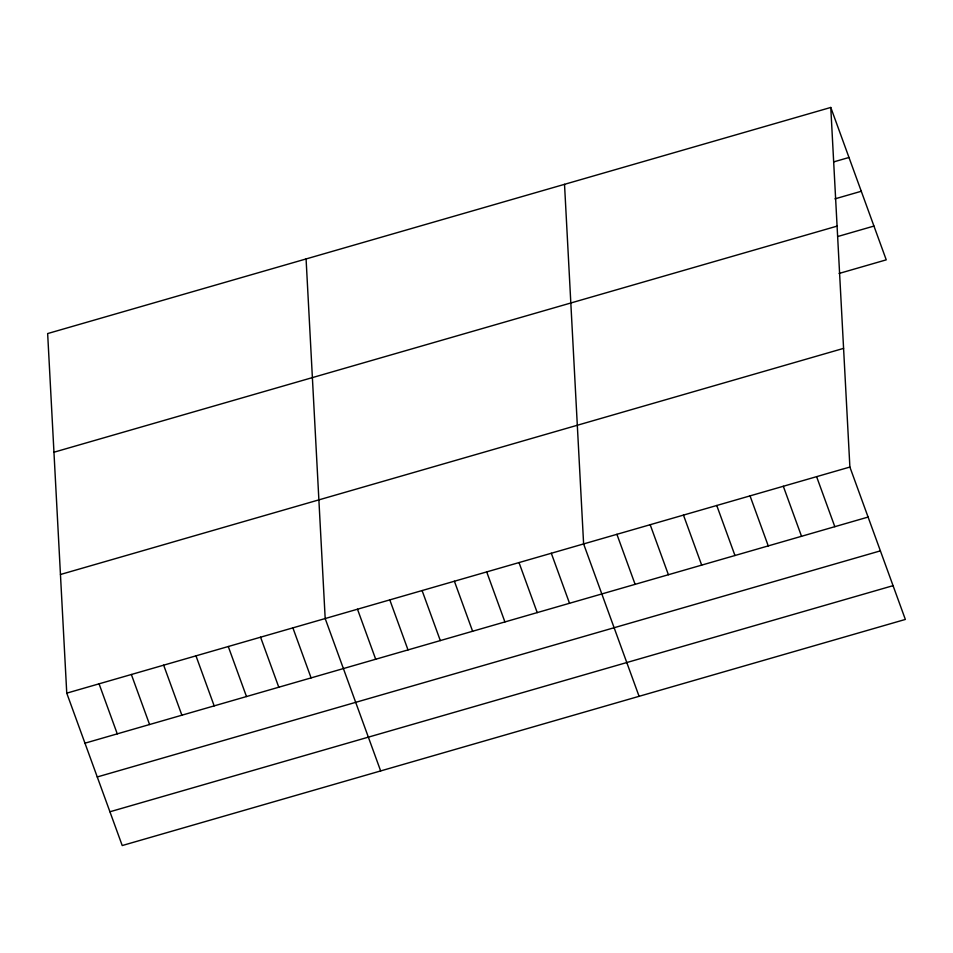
<?xml version="1.0" encoding="UTF-8"?>
<svg xmlns="http://www.w3.org/2000/svg" width="953" height="953" viewBox="0 0 953 953"><rect width="100%" height="100%" fill="white"/><g stroke="black" fill="none" stroke-linecap="round" stroke-linejoin="round"><path stroke-width="1.43" d="M830.778 107.451L47.65 333.562L66.758 693.153L122.222 845.549L905.35 619.438L849.885 467.053L830.778 107.451L886.242 259.847L839.093 273.463M833.732 161.891L848.992 157.483M834.935 198.867L861.286 191.267M53.952 452.222L837.079 226.123M837.89 236.475L873.949 226.064M60.456 574.492L843.584 348.381M66.758 693.153L849.885 467.053M84.96 743.185L868.088 517.074M97.254 776.957L880.393 550.858M109.929 811.765L893.056 585.666M816.602 476.655L834.816 526.687M783.318 486.268L801.533 536.301M750.035 495.882L768.249 545.902M716.751 505.483L734.966 555.516M683.468 515.096L701.682 565.129M650.184 524.71L668.398 574.73M616.901 534.311L635.115 584.344M639.082 696.321L583.617 543.925L564.521 184.334M551.31 553.252L569.525 603.285M519.016 562.58L537.218 612.612M486.709 571.907L504.911 621.94M454.402 581.235L472.617 631.255M422.096 590.562L440.31 640.583M389.801 599.89L408.003 649.91M357.494 609.217L375.696 659.238M380.652 770.929L325.187 618.545L306.08 258.942M292.881 627.86L311.095 677.893M260.574 637.188L278.788 687.22M228.279 646.515L246.482 696.548M195.973 655.843L214.175 705.875M163.666 665.17L181.88 715.203M131.359 674.498L149.573 724.53M99.064 683.825L117.267 733.858"/></g></svg>
